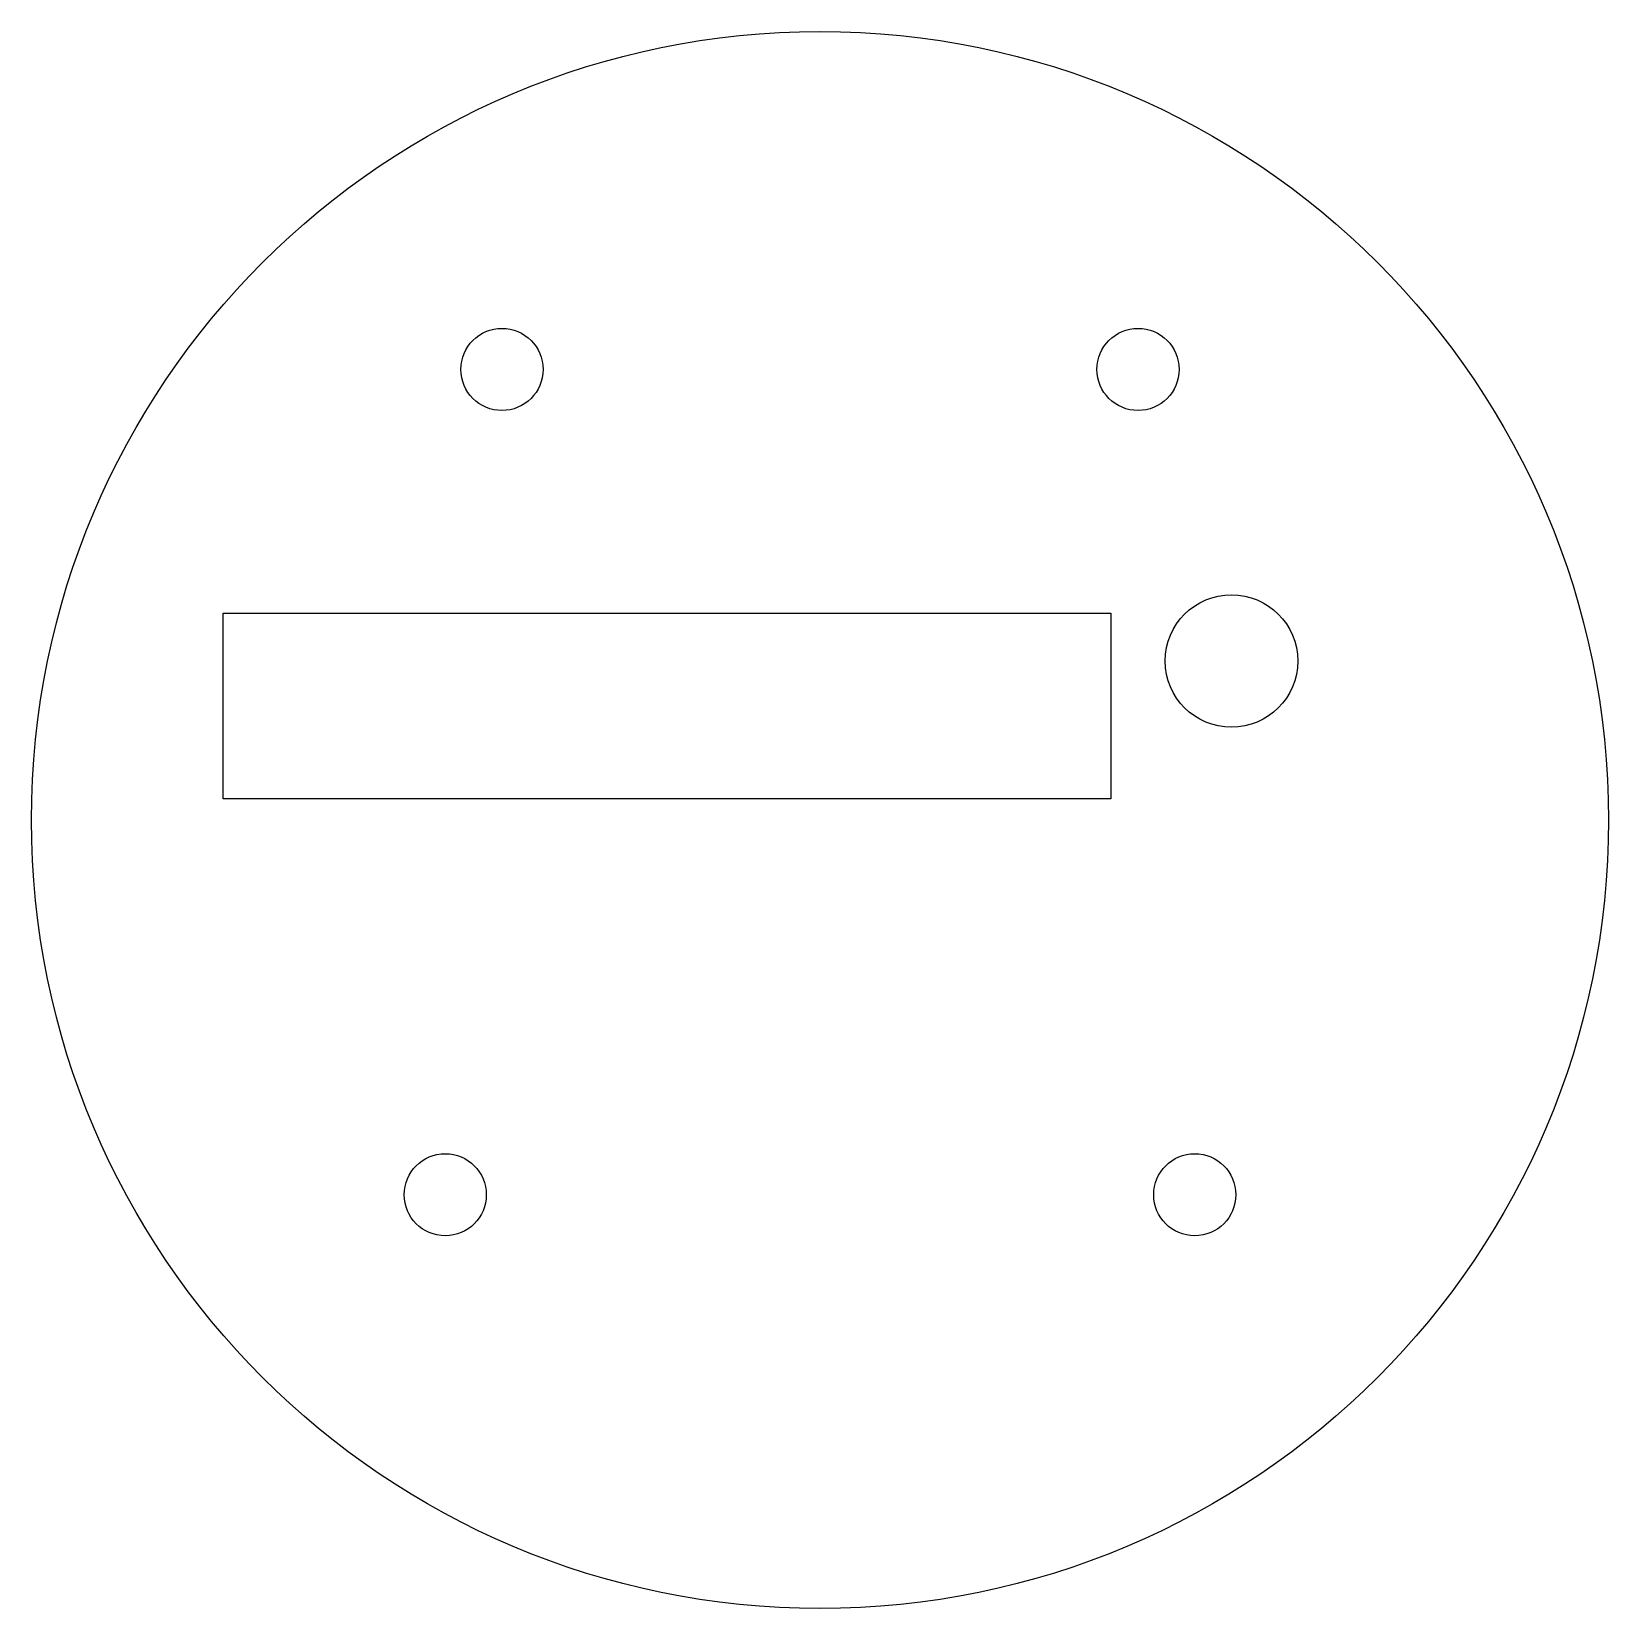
# Model space of a CAD drawing. Header units: millimetres. Extents: x -29.8 to 29.8, y -29.8 to 29.8.
import ezdxf

# ---------------------------------------------------------------- set-up
doc = ezdxf.new("R2010")
doc.units = ezdxf.units.MM
doc.layers.add('Pad', color=7, linetype='CONTINUOUS')

msp = doc.modelspace()

# ---------------------------------------------------------------- linework, layer by layer
at = {"layer": 'Pad'}
for p, q in [((-10.45, 17), (-10.45, 17, 1.6)), ((-10.45, 17), (-10.45, 17, 1.6)), ((13.55, 17), (13.55, 17, 1.6)), ((13.55, 17), (13.55, 17, 1.6)), ((-22.525, 7.8), (-22.525, 7.8, 1.6)), ((-22.525, 7.8), (10.975, 7.8)), ((-22.525, 7.8, 1.6), (10.975, 7.8, 1.6)), ((-22.525, 7.8), (-22.525, 7.8, 1.6)), ((-22.525, 0.8), (-22.525, 7.8)), ((-22.525, 0.8, 1.6), (-22.525, 7.8, 1.6)), ((-22.525, 7.8), (10.975, 7.8)), ((-22.525, 0.8), (-22.525, 7.8)), ((-22.525, 7.8, 1.6), (10.975, 7.8, 1.6)), ((-22.525, 0.8, 1.6), (-22.525, 7.8, 1.6)), ((10.975, 7.8), (10.975, 7.8, 1.6)), ((10.975, 7.8), (10.975, 7.8, 1.6)), ((10.975, 7.8), (10.975, 0.8)), ((10.975, 7.8, 1.6), (10.975, 0.8, 1.6)), ((10.975, 7.8), (10.975, 0.8)), ((10.975, 7.8, 1.6), (10.975, 0.8, 1.6)), ((18.025, 6), (18.025, 6, 1.6)), ((18.025, 6), (18.025, 6, 1.6)), ((-22.525, 0.8), (-22.525, 0.8, 1.6)), ((10.975, 0.8), (-22.525, 0.8)), ((10.975, 0.8, 1.6), (-22.525, 0.8, 1.6)), ((-22.525, 0.8), (-22.525, 0.8, 1.6)), ((10.975, 0.8), (-22.525, 0.8)), ((10.975, 0.8, 1.6), (-22.525, 0.8, 1.6)), ((10.975, 0.8), (10.975, 0.8, 1.6)), ((10.975, 0.8), (10.975, 0.8, 1.6)), ((29.75, 0), (29.75, 0, 1.6)), ((29.75, 0), (29.75, 0, 1.6)), ((-12.59, -14.14), (-12.59, -14.14, 1.6)), ((-12.59, -14.14), (-12.59, -14.14, 1.6)), ((15.69, -14.14), (15.69, -14.14, 1.6)), ((15.69, -14.14), (15.69, -14.14, 1.6))]:
    msp.add_line(p, q, dxfattribs=at)
for centre, radius in [((0, 0), 29.75), ((0, 0), 29.75), ((0, 0), 29.75), ((0, 0), 29.75), ((-12, 17), 1.55), ((-12, 17), 1.55), ((-12, 17), 1.55), ((-12, 17), 1.55), ((12, 17), 1.55), ((12, 17), 1.55), ((12, 17), 1.55), ((12, 17), 1.55), ((15.525, 6), 2.5), ((15.525, 6), 2.5), ((15.525, 6), 2.5), ((15.525, 6), 2.5), ((-14.14, -14.14), 1.55), ((-14.14, -14.14), 1.55), ((-14.14, -14.14), 1.55), ((-14.14, -14.14), 1.55), ((14.14, -14.14), 1.55), ((14.14, -14.14), 1.55), ((14.14, -14.14), 1.55), ((14.14, -14.14), 1.55)]:
    msp.add_circle(centre, radius, dxfattribs=at)

doc.saveas('drawing.dxf')
